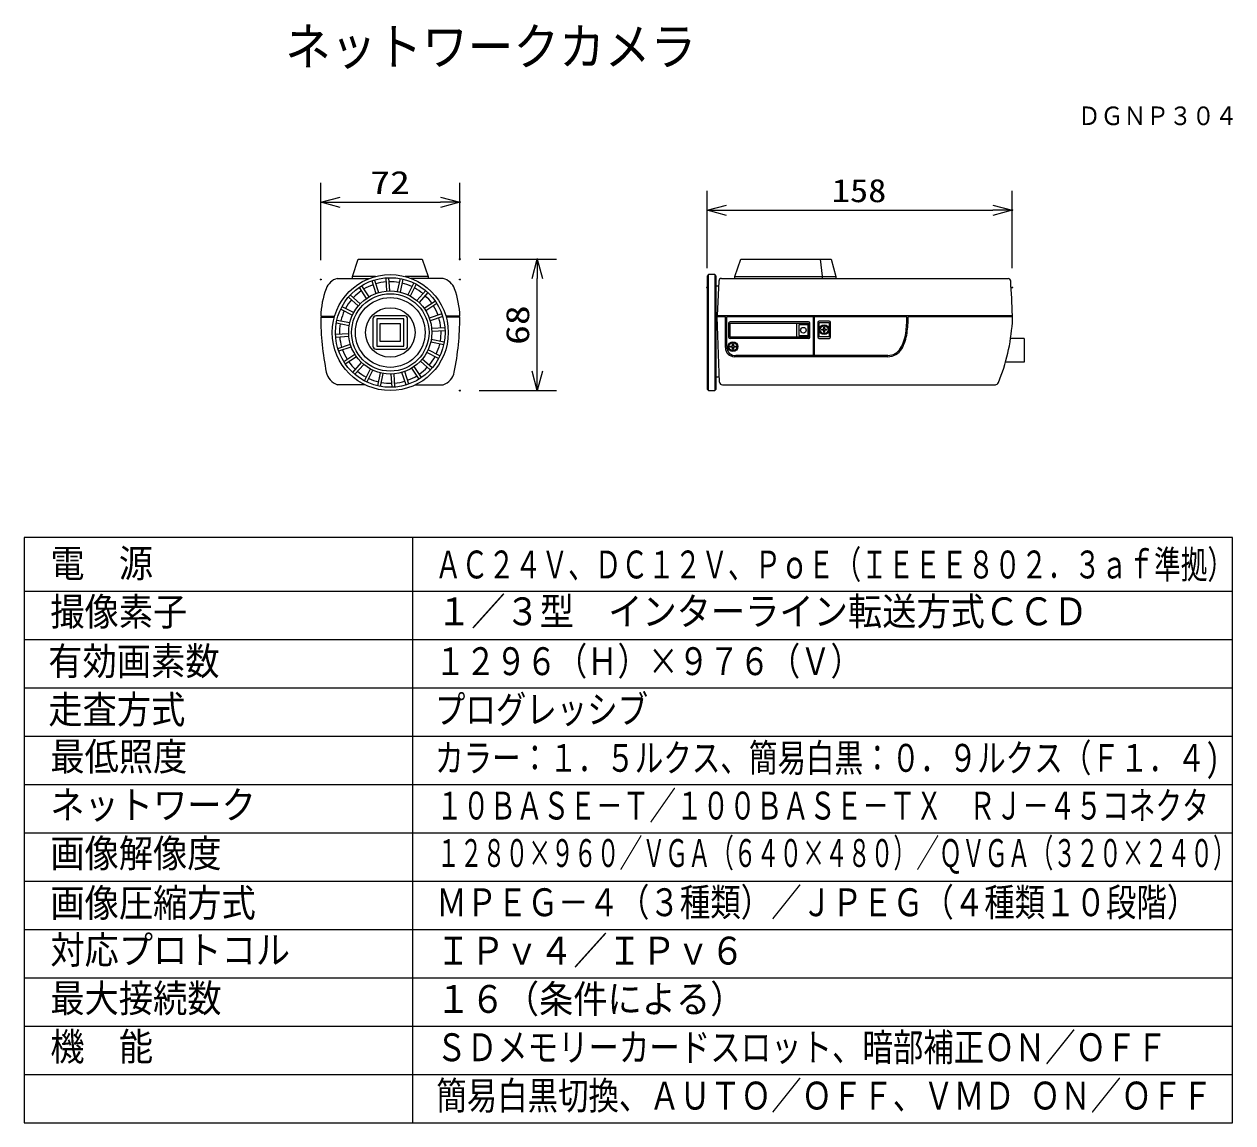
# Model space of a CAD drawing. Units: millimetres, scale not verified. Extents: x -63 to 63, y -56 to 57.
import ezdxf
from ezdxf.enums import TextEntityAlignment as Align

# ---------------------------------------------------------------- set-up
doc = ezdxf.new("R2010")
doc.units = ezdxf.units.MM
doc.header["$LTSCALE"] = 0.189787
doc.header["$PDMODE"] = 32
doc.header["$PDSIZE"] = 0.0949
for name, color, linetype in [('0-0_GAIKEI', 1, 'Continuous'), ('0-1_TOUROKU', 7, 'Continuous'), ('0-2_MOJI1', 2, 'Continuous'), ('0-3_WAKU', 1, 'Continuous')]:
    doc.layers.add(name, color=color, linetype=linetype)
doc.styles.add('ＭＳ ゴシック', font='')
doc.styles.get('ＭＳ ゴシック').set_extended_font_data('MS Gothic')

# ---------------------------------------------------------------- blocks, each defined once
blk = doc.blocks.new('_OPEN30')
at = {"layer": '0-1_TOUROKU'}
blk.add_line((0, 0), (-1, 0), dxfattribs=at)
blk.add_lwpolyline([(-1, 0.26795), (0, 0), (-1, -0.26795)], dxfattribs=at)

msp = doc.modelspace()

# ---------------------------------------------------------------- linework, layer by layer
at = {"layer": '0-0_GAIKEI', "color": 3}
for p, q in [((-31.8238, 32.8674), (-31.8238, 40.8674)), ((-17.4238, 32.8674), (-17.4238, 40.8674)), ((8.149, 32.04), (8.149, 40.04)), ((39.7239, 32.04), (39.7239, 40.04)), ((-29.8238, 38.8674), (-19.4238, 38.8674)), ((10.149, 38.04), (37.7239, 38.04)), ((-15.4225, 32.9787), (-7.4225, 32.9787)), ((-9.4225, 21.3786), (-9.4225, 30.9787)), ((-15.4225, 19.3786), (-7.4225, 19.3786))]:
    msp.add_line(p, q, dxfattribs=at)
at = {"layer": '0-0_GAIKEI', "color": 7}
for p, q in [((-28.5313, 31.1786), (-27.9302, 32.9787)), ((-27.9302, 32.9787), (-21.3173, 32.9787)), ((-21.3173, 32.9787), (-20.7163, 31.179)), ((11.0217, 31.1914), (11.6426, 32.9797)), ((11.6426, 32.9797), (20.9893, 32.9797)), ((20.9893, 32.9797), (21.4744, 31.1914)), ((8.2958, 31.3787), (8.149, 31.2322)), ((8.9375, 31.3787), (8.2958, 31.3787)), ((9.0902, 31.2322), (8.9375, 31.3787)), ((-30.1026, 30.9792), (-26.7764, 30.9792)), ((-28.5313, 30.9786), (-28.5313, 31.1786)), ((-19.1448, 30.9792), (-22.471, 30.9792)), ((-20.7163, 31.179), (-20.7163, 30.979)), ((8.149, 31.2322), (8.149, 19.5252)), ((9.0902, 19.5252), (9.0902, 31.2322)), ((9.3621, 30.7092), (9.1914, 27.1449)), ((9.6458, 30.9792), (39.2969, 30.9792)), ((11.0094, 30.9874), (11.0217, 31.1914)), ((21.4744, 31.1914), (21.4744, 30.9792)), ((9.1941, 27.0062), (9.1914, 27.1449)), ((9.4469, 20.2514), (9.1941, 27.0062)), ((-27.2403, 19.9792), (-30.0951, 19.9792)), ((-22.0071, 19.9792), (-19.1522, 19.9792)), ((8.149, 19.5252), (8.2958, 19.3786)), ((8.2958, 19.3786), (8.9375, 19.3786)), ((8.9375, 19.3786), (9.0902, 19.5252)), ((9.731, 19.9792), (37.9725, 19.9792))]:
    msp.add_line(p, q, dxfattribs=at)
at = {"layer": '0-0_GAIKEI'}
for p, q in [((20.0734, 31.2114), (19.8803, 32.9797)), ((8.2958, 19.3786), (8.2958, 31.3787)), ((8.9375, 31.3787), (8.9375, 19.3786)), ((-26.1573, 31.1794), (-28.5317, 31.1794)), ((-27.8547, 30.0503), (-27.1085, 28.9011)), ((-27.6174, 30.2074), (-26.8593, 29.0653)), ((-26.5385, 30.7278), (-26.1152, 29.4246)), ((-26.2687, 30.8181), (-25.832, 29.5187)), ((-25.0918, 31.0415), (-25.0202, 29.6732)), ((-24.8078, 31.0589), (-24.7223, 29.6908)), ((-23.6132, 30.9701), (-23.8982, 29.6299)), ((-23.3344, 30.9134), (-23.6059, 29.5697)), ((-20.7163, 31.1794), (-23.0902, 31.1794)), ((-22.2035, 30.5185), (-22.8256, 29.2976)), ((-21.9488, 30.3915), (-22.5589, 29.1639)), ((9.3335, 30.1874), (9.0902, 30.1874)), ((11.0217, 31.1914), (21.4744, 31.1914)), ((20.0734, 30.9868), (20.0734, 31.2114)), ((-28.9507, 29.0553), (-27.9325, 28.1384)), ((-28.7622, 29.2684), (-27.7343, 28.3615)), ((-20.9587, 29.7173), (-21.8756, 28.6991)), ((-20.7456, 29.5288), (-21.6525, 28.5009)), ((-29.7518, 27.8105), (-28.531, 27.1884)), ((-29.6249, 28.0652), (-28.3973, 27.4551)), ((-19.9637, 28.6213), (-21.1129, 27.8751)), ((-19.8066, 28.3841), (-20.9487, 27.6259)), ((-31.8237, 27.0789), (-30.3778, 27.0789)), ((-31.8237, 26.9791), (-30.4064, 26.9791)), ((-31.6073, 27.0787), (-31.6056, 26.9788)), ((-31.2065, 27.0787), (-31.2046, 26.9788)), ((-30.2035, 26.4008), (-28.8632, 26.1158)), ((-30.1468, 26.6796), (-28.8031, 26.4081)), ((-26.4211, 26.8041), (-26.4211, 23.9761)), ((-23.1263, 27.1041), (-26.1211, 27.1041)), ((-23.2198, 26.7906), (-26.0265, 26.7902)), ((-26.0265, 26.7902), (-26.0265, 23.9898)), ((-25.6556, 24.4599), (-25.6558, 26.3199)), ((-25.6556, 26.3201), (-23.5907, 26.3206)), ((-23.5907, 26.3206), (-23.5916, 24.4599)), ((-23.2211, 23.9898), (-23.2198, 26.7906)), ((-22.8263, 23.9761), (-22.8263, 26.8041)), ((-19.2862, 27.3051), (-20.5894, 26.8818)), ((-19.1959, 27.0353), (-20.4953, 26.5986)), ((-17.4237, 27.0789), (-18.8695, 27.0789)), ((-17.4237, 26.9791), (-18.8409, 26.9791)), ((-18.0409, 27.0787), (-18.0427, 26.9788)), ((-17.64, 27.0787), (-17.6418, 26.9788)), ((9.1914, 27.1449), (39.749, 27.1449)), ((10.0429, 27.0062), (9.1941, 27.0062)), ((10.0429, 23.8202), (10.0429, 27.0062)), ((28.8228, 27.0109), (10.2053, 27.0062)), ((10.2053, 23.9496), (10.2053, 27.0062)), ((10.3802, 26.3474), (10.3802, 24.9074)), ((18.6515, 26.489), (10.5221, 26.489)), ((10.5221, 26.3474), (18.6515, 26.3474)), ((10.5221, 24.9074), (10.5221, 26.3474)), ((17.432, 24.9283), (17.432, 26.3267)), ((18.6515, 26.3474), (18.6515, 24.9074)), ((18.7927, 24.9074), (18.7927, 26.3474)), ((19.109, 27.0064), (19.109, 23.0296)), ((19.2294, 27.0064), (19.2294, 23.0296)), ((19.5977, 26.4237), (19.5977, 24.9255)), ((20.7886, 26.5652), (19.7397, 26.5652)), ((19.7401, 26.4239), (20.7881, 26.4239)), ((19.7401, 24.9255), (19.7401, 26.4239)), ((20.7881, 26.4239), (20.7886, 24.9255)), ((20.9303, 24.9255), (20.9303, 26.4237)), ((39.749, 27.0119), (28.9521, 27.0119)), ((-30.2923, 25.2062), (-28.9241, 25.2917)), ((-18.9725, 25.8584), (-20.3408, 25.7868)), ((-18.9551, 25.5744), (-20.3232, 25.4889)), ((18.5811, 26.1708), (17.6443, 26.1708)), ((17.6443, 26.1708), (17.6443, 25.0844)), ((17.6443, 25.0844), (18.5811, 25.0844)), ((18.5811, 26.1708), (18.5811, 25.0844)), ((20.0126, 25.7228), (20.2158, 25.7228)), ((20.0126, 25.6261), (20.0126, 25.7228)), ((20.2158, 25.6261), (20.0126, 25.6261)), ((20.2158, 25.9261), (20.3124, 25.9261)), ((20.2158, 25.7228), (20.2158, 25.9261)), ((20.2158, 25.4233), (20.2158, 25.6261)), ((20.3124, 25.4233), (20.2158, 25.4233)), ((20.3124, 25.9261), (20.3124, 25.7228)), ((20.3124, 25.7228), (20.5152, 25.7228)), ((20.3124, 25.6261), (20.3124, 25.4233)), ((20.5152, 25.6261), (20.3124, 25.6261)), ((20.5152, 25.7228), (20.5152, 25.6261)), ((-30.2749, 24.9222), (-28.9065, 24.9938)), ((-30.0515, 23.7453), (-28.7521, 24.182)), ((-29.9612, 23.4755), (-28.658, 23.8988)), ((-26.0265, 23.9898), (-23.2211, 23.9898)), ((-23.5916, 24.4599), (-25.6556, 24.4599)), ((-19.1006, 24.101), (-20.4442, 24.3725)), ((-19.0439, 24.3799), (-20.3841, 24.6648)), ((18.6515, 24.9074), (10.5221, 24.9074)), ((18.6515, 24.7661), (10.5221, 24.7661)), ((19.7397, 24.7837), (20.7886, 24.7837)), ((20.7886, 24.9255), (19.7401, 24.9255)), ((40.9455, 24.7823), (39.5291, 24.7823)), ((40.9455, 24.7823), (40.9455, 22.3078)), ((-29.4408, 22.3966), (-28.2987, 23.1547)), ((-29.2837, 22.1593), (-28.1345, 22.9055)), ((-26.1211, 23.6761), (-23.1263, 23.6761)), ((-20.2967, 21.7253), (-21.3149, 22.6423)), ((-19.6225, 22.7155), (-20.8501, 23.3255)), ((-19.4955, 22.9701), (-20.7164, 23.5923)), ((26.8521, 22.8875), (10.9774, 22.8875)), ((26.8542, 23.0168), (11.1396, 23.0168)), ((-28.5018, 21.2518), (-27.5948, 22.2797)), ((-28.2887, 21.0633), (-27.3717, 22.0815)), ((-27.2985, 20.3891), (-26.6885, 21.6167)), ((-27.0439, 20.2622), (-26.4217, 21.483)), ((-22.9787, 19.9625), (-23.4154, 21.2619)), ((-22.7089, 20.0528), (-23.1322, 21.356)), ((-21.6299, 20.5732), (-22.3881, 21.7153)), ((-21.3927, 20.7303), (-22.1389, 21.8795)), ((-20.4852, 21.5122), (-21.5131, 22.4192)), ((40.9455, 22.3078), (39.0051, 22.3078)), ((-25.913, 19.8672), (-25.6415, 21.2109)), ((-25.6341, 19.8105), (-25.3492, 21.1508)), ((-24.4396, 19.7217), (-24.5251, 21.0899)), ((-24.1556, 19.7391), (-24.2272, 21.1075)), ((9.4244, 20.7807), (9.0902, 20.7807))]:
    msp.add_line(p, q, dxfattribs=at)
msp.add_lwpolyline([(10.7754, 23.6753), (10.7754, 23.8782), (10.5722, 23.8782), (10.5722, 23.9748), (10.7754, 23.9748), (10.7754, 24.1781), (10.872, 24.1781), (10.872, 23.9748), (11.0748, 23.9748), (11.0748, 23.8782), (10.872, 23.8782), (10.872, 23.6753)], close=True, dxfattribs=at)
for centre, radius in [((-24.6238, 25.3787), 6), ((-24.6237, 25.3903), 5.6701), ((-24.6237, 25.3903), 4.3011), ((-24.6237, 25.3903), 4.0048), ((-24.6237, 25.3903), 3.6091), ((-24.6238, 25.3903), 2.5649), ((18.1124, 25.6277), 0.2934), ((20.2641, 25.6745), 0.5029), ((20.2641, 25.6745), 0.406), ((10.8237, 23.9265), 0.5029), ((10.8237, 23.9265), 0.406)]:
    msp.add_circle(centre, radius, dxfattribs=at)
at = {"layer": '0-0_GAIKEI', "color": 7}
for centre, radius, start, end in [((-29.6175, 29.2738), 1.7731, 105.87484, 159.10693), ((-19.6298, 29.2738), 1.7731, 20.89307, 74.12516), ((9.644, 30.6971), 0.2821, 89.64113, 177.54693), ((39.2715, 30.6941), 0.2862, 4.32418, 84.90855), ((-186.9451, 16.7407), 226.9328, 2.62775, 3.53063), ((-22.3536, 26.7048), 9.4775, 160.25869, 177.73797), ((-26.8938, 26.7048), 9.4775, 2.26203, 19.74131), ((-2.1155, 27.1165), 29.7085, 180.26513, 191.31897), ((-47.1319, 27.1165), 29.7085, 348.68103, 359.73487), ((19.7575, 27.783), 20.0194, 337.78276, 356.02828), ((27.4724, 27.102), 12.2767, 356.70477, 0.20003), ((-29.5136, 21.6519), 1.7709, 191.93541, 250.82868), ((-19.7338, 21.6519), 1.7709, 289.17132, 348.06459), ((9.7298, 20.2623), 0.2831, 182.19523, 270.24456), ((37.9062, 20.4025), 0.4285, 278.90263, 333.78131)]:
    msp.add_arc(centre, radius, start, end, dxfattribs=at)
at = {"layer": '0-0_GAIKEI'}
for centre, radius, start, end in [((-24.6237, 25.3903), 5.2538, 109.87336, 121.72384), ((-24.6237, 25.3903), 5.2538, 94.87336, 106.72384), ((-24.6237, 25.3903), 5.2538, 79.87336, 91.72384), ((-24.6237, 25.3903), 5.2538, 64.87336, 76.72384), ((-24.6237, 25.3903), 5.2538, 49.87336, 61.72384), ((-24.6237, 25.3903), 5.2538, 139.87336, 151.72384), ((-24.6237, 25.3903), 5.2538, 124.87336, 136.72384), ((-24.6237, 25.3903), 5.2538, 34.87336, 46.72384), ((-24.6237, 25.3903), 5.2538, 154.87336, 166.72384), ((-24.6237, 25.3903), 5.2538, 19.87336, 31.72384), ((-24.6237, 25.3903), 5.2538, 169.87336, 181.72384), ((-26.1211, 26.8041), 0.3, 90, 180), ((-23.1263, 26.8041), 0.3, 0, 90), ((-24.6237, 25.3903), 5.2538, 4.87336, 16.72384), ((10.5224, 26.3468), 0.1422, 90.12385, 179.7823), ((18.6509, 26.3473), 0.1418, 0.03765, 89.77418), ((19.7399, 26.423), 0.1422, 90.1138, 179.74537), ((20.7884, 26.4234), 0.1419, 0.11444, 89.93255), ((17.8999, 26.9317), 10.9232, 351.61485, 0.41589), ((17.8999, 26.9317), 11.0525, 351.61485, 0.41589), ((-24.6237, 25.3903), 5.2538, 349.87336, 1.72384), ((24.4658, 25.8927), 4.2766, 330.04582, 352.53061), ((24.4658, 25.8927), 4.4058, 330.04582, 352.53061), ((-24.6237, 25.3903), 5.2538, 184.87336, 196.72384), ((-26.1211, 23.9761), 0.3, 180, 270), ((-23.1263, 23.9761), 0.3, 270, 0), ((-24.6237, 25.3903), 5.2538, 334.87336, 346.72384), ((10.9775, 23.8221), 0.9345, 180.11315, 269.99376), ((11.0396, 23.8509), 0.8401, 173.25599, 276.8438), ((10.5221, 24.9081), 0.1419, 180.27607, 270.00594), ((18.6512, 24.9076), 0.1415, 270.09524, 359.90476), ((19.7401, 24.9261), 0.1424, 180.24073, 269.80618), ((20.7882, 24.9257), 0.1421, 270.14756, 359.89938), ((26.8784, 24.515), 1.4984, 269.07643, 329.65929), ((-24.6237, 25.3903), 5.2538, 199.87336, 211.72384), ((-24.6237, 25.3903), 5.2538, 319.87336, 331.72384), ((26.8784, 24.515), 1.6277, 269.07643, 329.65929), ((-24.6237, 25.3903), 5.2538, 214.87336, 226.72384), ((-24.6237, 25.3903), 5.2538, 229.87336, 241.72384), ((-24.6237, 25.3903), 5.2538, 304.87336, 316.72384), ((-24.6237, 25.3903), 5.2538, 244.87336, 256.72384), ((-24.6237, 25.3903), 5.2538, 259.87336, 271.72384), ((-24.6237, 25.3903), 5.2538, 274.87336, 286.72384), ((-24.6237, 25.3903), 5.2538, 289.87336, 301.72384)]:
    msp.add_arc(centre, radius, start, end, dxfattribs=at)
at = {"layer": '0-1_TOUROKU'}
for p in [(-17.4238, 38.8674), (39.7239, 38.04), (-17.4225, 32.9787), (-9.4225, 32.9787), (-31.8238, 30.8674), (-17.4238, 30.8674), (8.149, 30.04), (39.7239, 30.04), (-17.4225, 19.3786)]:
    msp.add_point(p, dxfattribs=at)
at = {"layer": '0-3_WAKU', "color": 4}
for p, q in [((-62.5001, 4.1883), (-62.5001, -56.3667)), ((62.5001, 4.1883), (-62.5001, 4.1883)), ((-22.2944, -56.3667), (-22.2944, 4.1883)), ((62.5001, -56.3667), (62.5001, 4.1883)), ((-62.5001, -56.3667), (62.5001, -56.3667))]:
    msp.add_line(p, q, dxfattribs=at)
at = {"layer": '0-3_WAKU'}
for p, q in [((-62.5001, -1.3667), (62.5001, -1.3667)), ((-62.5001, -6.3667), (62.5001, -6.3667)), ((-62.5001, -11.3667), (62.5001, -11.3667)), ((-62.5001, -16.3667), (62.5001, -16.3667)), ((-62.5001, -21.3667), (62.5001, -21.3667)), ((-62.5001, -26.3667), (62.5001, -26.3667)), ((-62.5001, -31.3667), (62.5001, -31.3667)), ((-62.5001, -36.3667), (62.5001, -36.3667)), ((-62.5001, -41.3667), (62.5001, -41.3667)), ((-62.5001, -46.3667), (62.5001, -46.3667)), ((-62.5001, -51.3667), (62.5001, -51.3667))]:
    msp.add_line(p, q, dxfattribs=at)

# ---------------------------------------------------------------- block references
at = {"layer": '0-0_GAIKEI', "xscale": 2, "yscale": 2}
for p, rotation in [((-31.8238, 38.8674), 180), ((8.149, 38.04), 180), ((-9.4225, 32.9787), 90), ((-9.4225, 19.3786), 270)]:
    msp.add_blockref('_OPEN30', p, dxfattribs=dict(at, rotation=rotation))
for p in [(-17.4238, 38.8674), (39.7239, 38.04)]:
    msp.add_blockref('_OPEN30', p, dxfattribs=at)

# ---------------------------------------------------------------- texts
at = {"layer": '0-0_GAIKEI', "color": 3, "style": 'ＭＳ ゴシック'}
for s, width, p in [('72', 1.25, (-26.6907, 38.9769)), ('158', 1.15, (21.0493, 38.1496))]:
    msp.add_text(s, height=2.406, dxfattribs=dict(at, width=width)).set_placement(p, align=Align.BOTTOM_LEFT)
at = {"layer": '0-0_GAIKEI', "color": 3, "style": 'ＭＳ ゴシック', "width": 1.25}
msp.add_text('68', height=2.406, rotation=90, dxfattribs=at).set_placement((-9.5321, 24.1117), align=Align.BOTTOM_LEFT)
at = {"layer": '0-1_TOUROKU', "color": 1, "style": 'ＭＳ ゴシック', "width": 0.9}
msp.add_text('ＤＧＮＰ３０４', height=1.924, dxfattribs=at).set_placement((46.5, 46.2633), align=Align.BOTTOM_LEFT)
at = {"layer": '0-2_MOJI1', "style": 'ＭＳ ゴシック'}
for s, height, width, p in [('ネットワークカメラ', 3.848, 0.9, (-35.5, 51.8932)), ('電\u3000源', 2.886, 0.9, (-59.7945, -0.7967)), ('ＡＣ２４Ｖ、ＤＣ１２Ｖ、ＰｏＥ（ＩＥＥＥ８０２．３ａｆ準拠）', 2.886, 0.7, (-20, -0.9218)), ('撮像素子', 2.886, 0.9, (-59.7945, -5.7933)), ('１／３型\u3000インターライン転送方式ＣＣＤ', 2.886, 0.9, (-19.7944, -5.7659)), ('有効画素数', 2.886, 0.9, (-60.0001, -10.9218)), ('１２９６（Ｈ）×９７６（Ｖ）', 2.886, 0.8, (-20, -10.9218)), ('走査方式', 2.886, 0.9, (-60.0001, -15.9218)), ('プログレッシブ', 2.886, 0.8, (-20, -15.9218)), ('最低照度', 2.886, 0.9, (-59.7945, -20.7899)), ('カラー：１．５ルクス、簡易白黒：０．９ルクス（Ｆ１．４)', 2.886, 0.75, (-20, -20.9218)), ('ネットワーク', 2.886, 0.9, (-59.7945, -25.7899)), ('１０ＢＡＳＥ－Ｔ／１００ＢＡＳＥ－ＴＸ\u3000ＲＪ－４５コネクタ', 2.886, 0.7, (-19.8638, -25.8587)), ('画像解像度', 2.886, 0.9, (-59.7945, -30.7933)), ('１２８０×９６０／ＶＧＡ（６４０×４８０）／ＱＶＧＡ（３２０×２４０）', 2.886, 0.6, (-19.7944, -30.766)), ('画像圧縮方式', 2.886, 0.9, (-59.7945, -35.9218)), ('ＭＰＥＧ－４（３種類）／ＪＰＥＧ（４種類１０段階）', 2.886, 0.8, (-19.8638, -35.8587)), ('対応プロトコル', 2.886, 0.9, (-59.7945, -40.7899)), ('ＩＰｖ４／ＩＰｖ６', 2.886, 0.9, (-19.8638, -40.8587)), ('最大接続数', 2.886, 0.9, (-59.7945, -45.7899)), ('１６（条件による）', 2.886, 0.9, (-19.8638, -45.8587)), ('機\u3000能', 2.886, 0.9, (-59.7945, -50.7899)), ('ＳＤメモリーカードスロット、暗部補正ＯＮ／ＯＦＦ', 2.886, 0.8, (-19.8638, -50.8587)), ('簡易白黒切換、ＡＵＴＯ／ＯＦＦ、ＶＭＤ ＯＮ／ＯＦＦ', 2.886, 0.8, (-19.8638, -55.8587))]:
    msp.add_text(s, height=height, dxfattribs=dict(at, width=width)).set_placement(p, align=Align.BOTTOM_LEFT)

doc.saveas('drawing.dxf')
